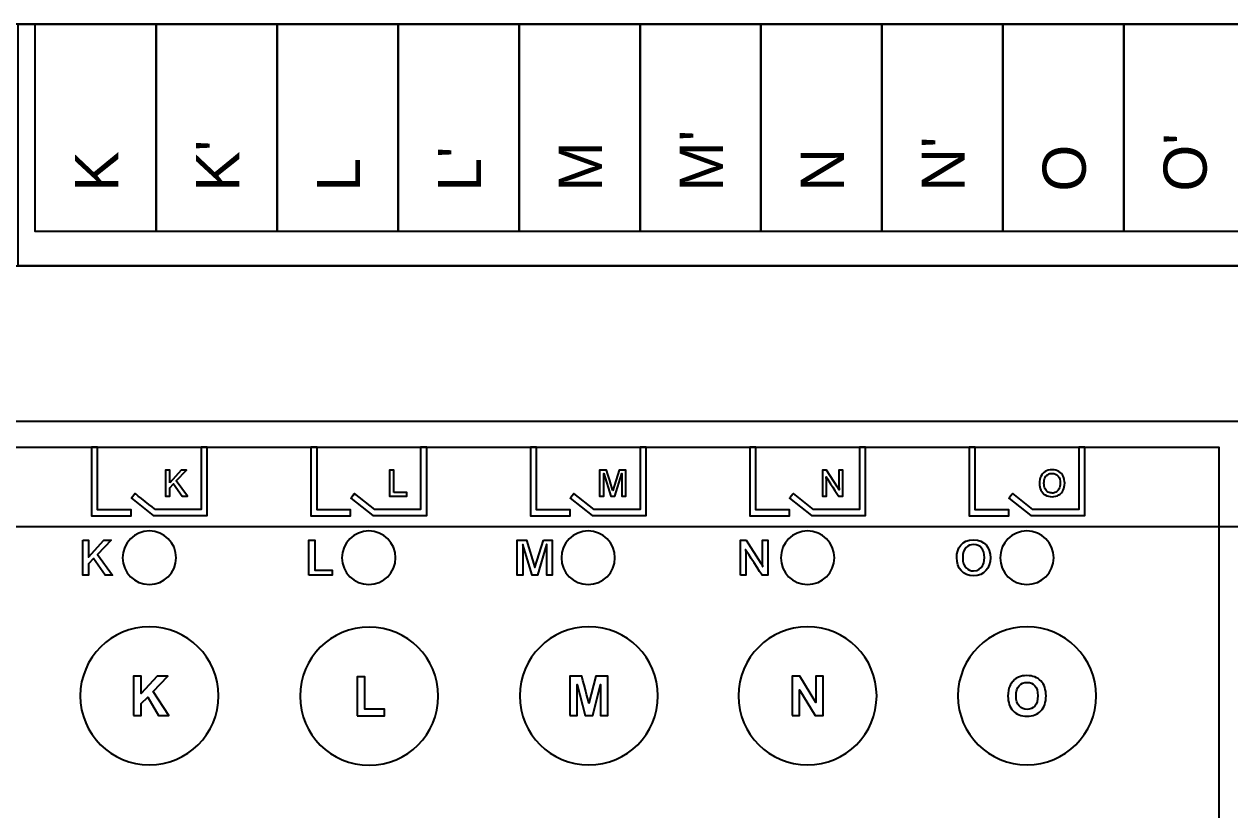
# Model space of a CAD drawing. Header units: millimetres. Extents: x 2151 to 5908, y -441 to 3322.
# Drawn here: x 3778.4 to 3848.2, y 1932 to 1977.5 of the extents above; entities that cross this region are included whole.
import ezdxf
from ezdxf.enums import TextEntityAlignment as Align

# ---------------------------------------------------------------- set-up
doc = ezdxf.new("R2010")
doc.units = ezdxf.units.MM
doc.layers.add('2DE_OBJ_Eti-Apparatus', color=7, linetype='Continuous', lineweight=25)
for name, color, linetype in [('Beschriftung', 7, 'Continuous'), ('Gehäuse', 7, 'Continuous'), ('Klemmen', 7, 'Continuous')]:
    doc.layers.add(name, color=color, linetype=linetype)
doc.styles.add('ARIAL', font='arial.ttf')
doc.styles.add('CP_ATTR', font='ARIAL.TTF')

# ---------------------------------------------------------------- blocks, each defined once
blk = doc.blocks.new('2de_eti_9_4352_5ex0yz5')
at = {"linetype": 'Continuous'}
blk.add_line((716, 35), (0, 35), dxfattribs=at)
at = {"linetype": 'ByBlock', "style": 'CP_ATTR', "flags": 9}
for tag, p in [('CURRENT', (0, 5)), ('LINK', (0, 5)), ('CHARACTER', (0, 5)), ('POWER', (0, 5)), ('ORDER-NO', (0, 5)), ('PRODUCT-TYPE', (0, 5)), ('ARTICLE', (0, 5)), ('GROUP', (0, 5)), ('NUMBER', (0, 5)), ('NAME', (0, 5)), ('EL-STATUS', (0, 4.999)), ('FUNCTION', (0, 4.999)), ('ARTICLE-2', (0, 4.999)), ('ARTICLE-1', (0, 4.999)), ('VOLTAGE', (0, 4.999)), ('PRODUCER', (0, 4.999)), ('WEIGHT', (0.001, 5)), ('IP', (0.001, 5)), ('OTHER', (0.001, 5))]:
    blk.add_attdef(tag, text='', height=0.00005, dxfattribs=at).set_placement(p, align=Align.MIDDLE_LEFT)
blk = doc.blocks.new('Gehäuse_12_TE1')
at = {"layer": 'Gehäuse'}
for p, q in [((0, 77), (216, 77)), ((0, 68), (216, 68))]:
    blk.add_line(p, q, dxfattribs=at)
for points in [[(0, 0), (216, 0), (216, 91), (0, 91)], [(144, 91), (216, 91), (216, 77), (144, 77)], [(2.5, 66.5), (213.5, 66.5), (213.5, 24.5), (2.5, 24.5)]]:
    blk.add_lwpolyline(points, close=True, dxfattribs=at)
blk = doc.blocks.new('*U101')
at = {"layer": 'Klemmen'}
for points in [[(-35, 0), (-28, 0), (-28, -12), (-35, -12)], [(-28, 0), (-21, 0), (-21, -12), (-28, -12)], [(-21, 0), (-14, 0), (-14, -12), (-21, -12)], [(-14, 0), (-7, 0), (-7, -12), (-14, -12)], [(-7, 0), (0, 0), (0, -12), (-7, -12)], [(0, 0), (7, 0), (7, -12), (0, -12)], [(7, 0), (14, 0), (14, -12), (7, -12)], [(14, 0), (21, 0), (21, -12), (14, -12)], [(21, 0), (28, 0), (28, -12), (21, -12)], [(28, 0), (35, 0), (35, -12), (28, -12)]]:
    blk.add_lwpolyline(points, close=True, dxfattribs=at)
at = {"layer": 'Klemmen', "style": 'ARIAL'}
for tag, p in [('10', (32.8, -9.7)), ('1', (-30.2, -9.7)), ('2', (-23.2, -9.7)), ('3', (-16.2, -9.7)), ('4', (-9.2, -9.7)), ('5', (-2.2, -9.7)), ('6', (4.8, -9.7)), ('7', (11.8, -9.7)), ('8', (18.8, -9.7)), ('9', (25.8, -9.7))]:
    blk.add_attdef(tag, p, '', height=2.5, rotation=90, dxfattribs=at)
blk = doc.blocks.new('AKS-2416.03')
at = {"layer": 'Beschriftung'}
for points, knots in [([(148.2528, 66.5), (148.2528, 66.5), (148.6058, 66.5), (148.6058, 66.5), (148.6058, 66.5), (148.6058, 66.5), (148.6058, 62.8807), (148.6058, 62.8807), (148.6058, 62.8807), (148.6058, 62.8807), (150.5519, 62.8807), (150.5519, 62.8807), (150.5519, 62.8807), (150.5519, 62.8807), (150.5519, 62.5279), (150.5519, 62.5279), (150.5519, 62.5279), (150.5519, 62.5279), (148.2528, 62.5279), (148.2528, 62.5279), (148.2528, 62.5279), (148.2528, 62.5279), (148.2528, 66.5), (148.2528, 66.5)], [0, 0, 0, 0, 0.1428571, 0.1428571, 0.1428571, 0.1428572, 0.2857143, 0.2857143, 0.2857143, 0.2857143, 0.4285714, 0.4285714, 0.4285714, 0.4285714, 0.5714286, 0.5714286, 0.5714286, 0.5714286, 0.7142857, 0.7142857, 0.7142857, 0.7142857, 1, 1, 1, 1]), ([(154.9558, 66.5), (154.9558, 66.5), (154.9558, 62.5463), (154.9558, 62.5463), (154.9558, 62.5463), (154.9558, 62.5463), (151.8281, 62.5463), (151.8281, 62.5463), (151.8281, 62.5463), (151.8281, 62.5463), (150.5607, 63.541), (150.5607, 63.541), (150.5607, 63.541), (150.5607, 63.541), (150.7785, 63.818), (150.7785, 63.818), (150.7785, 63.818), (150.7785, 63.818), (151.9493, 62.8991), (151.9493, 62.8991), (151.9493, 62.8991), (151.9493, 62.8991), (154.6028, 62.8991), (154.6028, 62.8991), (154.6028, 62.8991), (154.6028, 62.8991), (154.6028, 66.5), (154.6028, 66.5), (154.6028, 66.5), (154.6028, 66.5), (154.9558, 66.5), (154.9558, 66.5)], [0, 0, 0, 0, 0.1111111, 0.1111111, 0.1111111, 0.1111111, 0.2222222, 0.2222222, 0.2222222, 0.2222222, 0.3333333, 0.3333333, 0.3333333, 0.3333333, 0.4444444, 0.4444444, 0.4444444, 0.4444445, 0.5555556, 0.5555556, 0.5555556, 0.5555556, 0.6666667, 0.6666667, 0.6666667, 0.6666667, 0.7777778, 0.7777778, 0.7777778, 0.7777778, 1, 1, 1, 1]), ([(160.9523, 66.5), (160.9523, 66.5), (161.3053, 66.5), (161.3053, 66.5), (161.3053, 66.5), (161.3053, 66.5), (161.3053, 62.8807), (161.3053, 62.8807), (161.3053, 62.8807), (161.3053, 62.8807), (163.2514, 62.8807), (163.2514, 62.8807), (163.2514, 62.8807), (163.2514, 62.8807), (163.2514, 62.5279), (163.2514, 62.5279), (163.2514, 62.5279), (163.2514, 62.5279), (160.9523, 62.5279), (160.9523, 62.5279), (160.9523, 62.5279), (160.9523, 62.5279), (160.9523, 66.5), (160.9523, 66.5)], [0, 0, 0, 0, 0.1428571, 0.1428571, 0.1428571, 0.1428572, 0.2857143, 0.2857143, 0.2857143, 0.2857143, 0.4285714, 0.4285714, 0.4285714, 0.4285714, 0.5714286, 0.5714286, 0.5714286, 0.5714286, 0.7142857, 0.7142857, 0.7142857, 0.7142857, 1, 1, 1, 1]), ([(167.3023, 66.5), (167.3023, 66.5), (167.6553, 66.5), (167.6553, 66.5), (167.6553, 66.5), (167.6553, 66.5), (167.6553, 62.5463), (167.6553, 62.5463), (167.6553, 62.5463), (167.6553, 62.5463), (164.5276, 62.5463), (164.5276, 62.5463), (164.5276, 62.5463), (164.5276, 62.5463), (163.2602, 63.541), (163.2602, 63.541), (163.2602, 63.541), (163.2602, 63.541), (163.478, 63.818), (163.478, 63.818), (163.478, 63.818), (163.478, 63.818), (164.6488, 62.8991), (164.6488, 62.8991), (164.6488, 62.8991), (164.6488, 62.8991), (167.3023, 62.8991), (167.3023, 62.8991), (167.3023, 62.8991), (167.3023, 62.8991), (167.3023, 66.5), (167.3023, 66.5)], [0, 0, 0, 0, 0.1111111, 0.1111111, 0.1111111, 0.1111111, 0.2222222, 0.2222222, 0.2222222, 0.2222222, 0.3333333, 0.3333333, 0.3333333, 0.3333333, 0.4444444, 0.4444444, 0.4444444, 0.4444445, 0.5555556, 0.5555556, 0.5555556, 0.5555556, 0.6666667, 0.6666667, 0.6666667, 0.6666667, 0.7777778, 0.7777778, 0.7777778, 0.7777778, 1, 1, 1, 1]), ([(173.6515, 66.5), (173.6515, 66.5), (174.0045, 66.5), (174.0045, 66.5), (174.0045, 66.5), (174.0045, 66.5), (174.0045, 62.8807), (174.0045, 62.8807), (174.0045, 62.8807), (174.0045, 62.8807), (175.9506, 62.8807), (175.9506, 62.8807), (175.9506, 62.8807), (175.9506, 62.8807), (175.9506, 62.5279), (175.9506, 62.5279), (175.9506, 62.5279), (175.9506, 62.5279), (173.6515, 62.5279), (173.6515, 62.5279), (173.6515, 62.5279), (173.6515, 62.5279), (173.6515, 66.5), (173.6515, 66.5)], [0, 0, 0, 0, 0.1428571, 0.1428571, 0.1428571, 0.1428572, 0.2857143, 0.2857143, 0.2857143, 0.2857143, 0.4285714, 0.4285714, 0.4285714, 0.4285714, 0.5714286, 0.5714286, 0.5714286, 0.5714286, 0.7142857, 0.7142857, 0.7142857, 0.7142857, 1, 1, 1, 1]), ([(180.0015, 66.5), (180.0015, 66.5), (180.3545, 66.5), (180.3545, 66.5), (180.3545, 66.5), (180.3545, 66.5), (180.3545, 62.5463), (180.3545, 62.5463), (180.3545, 62.5463), (180.3545, 62.5463), (177.2268, 62.5463), (177.2268, 62.5463), (177.2268, 62.5463), (177.2268, 62.5463), (175.9594, 63.541), (175.9594, 63.541), (175.9594, 63.541), (175.9594, 63.541), (176.1772, 63.818), (176.1772, 63.818), (176.1772, 63.818), (176.1772, 63.818), (177.348, 62.8991), (177.348, 62.8991), (177.348, 62.8991), (177.348, 62.8991), (180.0015, 62.8991), (180.0015, 62.8991), (180.0015, 62.8991), (180.0015, 62.8991), (180.0015, 66.5), (180.0015, 66.5)], [0, 0, 0, 0, 0.1111111, 0.1111111, 0.1111111, 0.1111111, 0.2222222, 0.2222222, 0.2222222, 0.2222222, 0.3333333, 0.3333333, 0.3333333, 0.3333333, 0.4444444, 0.4444444, 0.4444444, 0.4444445, 0.5555556, 0.5555556, 0.5555556, 0.5555556, 0.6666667, 0.6666667, 0.6666667, 0.6666667, 0.7777778, 0.7777778, 0.7777778, 0.7777778, 1, 1, 1, 1]), ([(186.3486, 66.5), (186.3486, 66.5), (186.7016, 66.5), (186.7016, 66.5), (186.7016, 66.5), (186.7016, 66.5), (186.7016, 62.8807), (186.7016, 62.8807), (186.7016, 62.8807), (186.7016, 62.8807), (188.6477, 62.8807), (188.6477, 62.8807), (188.6477, 62.8807), (188.6477, 62.8807), (188.6477, 62.5279), (188.6477, 62.5279), (188.6477, 62.5279), (188.6477, 62.5279), (186.3486, 62.5279), (186.3486, 62.5279), (186.3486, 62.5279), (186.3486, 62.5279), (186.3486, 66.5), (186.3486, 66.5)], [0, 0, 0, 0, 0.1428571, 0.1428571, 0.1428571, 0.1428572, 0.2857143, 0.2857143, 0.2857143, 0.2857143, 0.4285714, 0.4285714, 0.4285714, 0.4285714, 0.5714286, 0.5714286, 0.5714286, 0.5714286, 0.7142857, 0.7142857, 0.7142857, 0.7142857, 1, 1, 1, 1]), ([(192.6986, 66.5), (192.6986, 66.5), (193.0516, 66.5), (193.0516, 66.5), (193.0516, 66.5), (193.0516, 66.5), (193.0516, 62.5463), (193.0516, 62.5463), (193.0516, 62.5463), (193.0516, 62.5463), (189.9239, 62.5463), (189.9239, 62.5463), (189.9239, 62.5463), (189.9239, 62.5463), (188.6565, 63.541), (188.6565, 63.541), (188.6565, 63.541), (188.6565, 63.541), (188.8743, 63.818), (188.8743, 63.818), (188.8743, 63.818), (188.8743, 63.818), (190.0451, 62.8991), (190.0451, 62.8991), (190.0451, 62.8991), (190.0451, 62.8991), (192.6986, 62.8991), (192.6986, 62.8991), (192.6986, 62.8991), (192.6986, 62.8991), (192.6986, 66.5), (192.6986, 66.5)], [0, 0, 0, 0, 0.1111111, 0.1111111, 0.1111111, 0.1111111, 0.2222222, 0.2222222, 0.2222222, 0.2222222, 0.3333333, 0.3333333, 0.3333333, 0.3333333, 0.4444444, 0.4444444, 0.4444444, 0.4444445, 0.5555556, 0.5555556, 0.5555556, 0.5555556, 0.6666667, 0.6666667, 0.6666667, 0.6666667, 0.7777778, 0.7777778, 0.7777778, 0.7777778, 1, 1, 1, 1]), ([(199.045, 66.5), (199.045, 66.5), (199.398, 66.5), (199.398, 66.5), (199.398, 66.5), (199.398, 66.5), (199.398, 62.8807), (199.398, 62.8807), (199.398, 62.8807), (199.398, 62.8807), (201.3441, 62.8807), (201.3441, 62.8807), (201.3441, 62.8807), (201.3441, 62.8807), (201.3441, 62.5279), (201.3441, 62.5279), (201.3441, 62.5279), (201.3441, 62.5279), (199.045, 62.5279), (199.045, 62.5279), (199.045, 62.5279), (199.045, 62.5279), (199.045, 66.5), (199.045, 66.5)], [0, 0, 0, 0, 0.1428571, 0.1428571, 0.1428571, 0.1428572, 0.2857143, 0.2857143, 0.2857143, 0.2857143, 0.4285714, 0.4285714, 0.4285714, 0.4285714, 0.5714286, 0.5714286, 0.5714286, 0.5714286, 0.7142857, 0.7142857, 0.7142857, 0.7142857, 1, 1, 1, 1]), ([(205.395, 66.5), (205.395, 66.5), (205.748, 66.5), (205.748, 66.5), (205.748, 66.5), (205.748, 66.5), (205.748, 62.5463), (205.748, 62.5463), (205.748, 62.5463), (205.748, 62.5463), (202.6203, 62.5463), (202.6203, 62.5463), (202.6203, 62.5463), (202.6203, 62.5463), (201.3529, 63.541), (201.3529, 63.541), (201.3529, 63.541), (201.3529, 63.541), (201.5707, 63.818), (201.5707, 63.818), (201.5707, 63.818), (201.5707, 63.818), (202.7415, 62.8991), (202.7415, 62.8991), (202.7415, 62.8991), (202.7415, 62.8991), (205.395, 62.8991), (205.395, 62.8991), (205.395, 62.8991), (205.395, 62.8991), (205.395, 66.5), (205.395, 66.5)], [0, 0, 0, 0, 0.1111111, 0.1111111, 0.1111111, 0.1111111, 0.2222222, 0.2222222, 0.2222222, 0.2222222, 0.3333333, 0.3333333, 0.3333333, 0.3333333, 0.4444444, 0.4444444, 0.4444444, 0.4444445, 0.5555556, 0.5555556, 0.5555556, 0.5555556, 0.6666667, 0.6666667, 0.6666667, 0.6666667, 0.7777778, 0.7777778, 0.7777778, 0.7777778, 1, 1, 1, 1]), ([(152.7789, 64.4471), (152.7789, 64.4471), (153.4351, 65.1732), (153.4351, 65.1732), (153.4351, 65.1732), (153.4351, 65.1732), (153.7526, 65.1732), (153.7526, 65.1732), (153.7526, 65.1732), (153.7526, 65.1732), (153.1578, 64.5508), (153.1578, 64.5508), (153.1578, 64.5508), (153.1578, 64.5508), (153.8077, 63.6576), (153.8077, 63.6576), (153.8077, 63.6576), (153.8077, 63.6576), (153.4923, 63.6576), (153.4923, 63.6576), (153.4923, 63.6576), (153.4923, 63.6576), (152.9885, 64.3794), (152.9885, 64.3794), (152.9885, 64.3794), (152.9885, 64.3794), (152.7789, 64.1571), (152.7789, 64.1571), (152.7789, 64.1571), (152.7789, 64.1571), (152.7789, 63.6576), (152.7789, 63.6576), (152.7789, 63.6576), (152.7789, 63.6576), (152.5292, 63.6576), (152.5292, 63.6576), (152.5292, 63.6576), (152.5292, 63.6576), (152.5292, 65.1732), (152.5292, 65.1732), (152.5292, 65.1732), (152.5292, 65.1732), (152.7789, 65.1732), (152.7789, 65.1732), (152.7789, 65.1732), (152.7789, 65.1732), (152.7789, 64.4471), (152.7789, 64.4471)], [0, 0, 0, 0, 0.0769231, 0.0769231, 0.0769231, 0.0769231, 0.1538462, 0.1538462, 0.1538462, 0.1538462, 0.2307692, 0.2307692, 0.2307692, 0.2307692, 0.3076923, 0.3076923, 0.3076923, 0.3076923, 0.3846154, 0.3846154, 0.3846154, 0.3846154, 0.4615385, 0.4615385, 0.4615385, 0.4615385, 0.5384615, 0.5384615, 0.5384615, 0.5384615, 0.6153846, 0.6153846, 0.6153846, 0.6153846, 0.6923077, 0.6923077, 0.6923077, 0.6923077, 0.7692308, 0.7692308, 0.7692308, 0.7692308, 0.8461538, 0.8461538, 0.8461538, 0.8461539, 1, 1, 1, 1]), ([(165.7433, 63.8714), (165.7433, 63.8714), (166.4969, 63.8714), (166.4969, 63.8714), (166.4969, 63.8714), (166.4969, 63.8714), (166.4969, 63.6576), (166.4969, 63.6576), (166.4969, 63.6576), (166.4969, 63.6576), (165.4936, 63.6576), (165.4936, 63.6576), (165.4936, 63.6576), (165.4936, 63.6576), (165.4936, 65.1732), (165.4936, 65.1732), (165.4936, 65.1732), (165.4936, 65.1732), (165.7433, 65.1732), (165.7433, 65.1732), (165.7433, 65.1732), (165.7433, 65.1732), (165.7433, 63.8714), (165.7433, 63.8714)], [0, 0, 0, 0, 0.1428571, 0.1428571, 0.1428571, 0.1428572, 0.2857143, 0.2857143, 0.2857143, 0.2857143, 0.4285714, 0.4285714, 0.4285714, 0.4285714, 0.5714286, 0.5714286, 0.5714286, 0.5714286, 0.7142857, 0.7142857, 0.7142857, 0.7142857, 1, 1, 1, 1]), ([(178.4241, 63.9857), (178.4241, 63.9857), (178.4284, 63.9857), (178.4284, 63.9857), (178.4284, 63.9857), (178.4284, 63.9857), (178.7946, 65.1732), (178.7946, 65.1732), (178.7946, 65.1732), (178.7946, 65.1732), (179.184, 65.1732), (179.184, 65.1732), (179.184, 65.1732), (179.184, 65.1732), (179.184, 63.6576), (179.184, 63.6576), (179.184, 63.6576), (179.184, 63.6576), (178.9427, 63.6576), (178.9427, 63.6576), (178.9427, 63.6576), (178.9427, 63.6576), (178.9427, 64.9848), (178.9427, 64.9848), (178.9427, 64.9848), (178.9427, 64.9848), (178.9385, 64.9848), (178.9385, 64.9848), (178.9385, 64.9848), (178.9385, 64.9848), (178.5363, 63.6576), (178.5363, 63.6576), (178.5363, 63.6576), (178.5363, 63.6576), (178.3035, 63.6576), (178.3035, 63.6576), (178.3035, 63.6576), (178.3035, 63.6576), (177.9013, 64.9848), (177.9013, 64.9848), (177.9013, 64.9848), (177.9013, 64.9848), (177.8971, 64.9848), (177.8971, 64.9848), (177.8971, 64.9848), (177.8971, 64.9848), (177.8971, 63.6576), (177.8971, 63.6576), (177.8971, 63.6576), (177.8971, 63.6576), (177.6558, 63.6576), (177.6558, 63.6576), (177.6558, 63.6576), (177.6558, 63.6576), (177.6558, 65.1732), (177.6558, 65.1732), (177.6558, 65.1732), (177.6558, 65.1732), (178.0643, 65.1732), (178.0643, 65.1732), (178.0643, 65.1732), (178.0643, 65.1732), (178.4241, 63.9857), (178.4241, 63.9857)], [0, 0, 0, 0, 0.0588235, 0.0588235, 0.0588235, 0.0588235, 0.1176471, 0.1176471, 0.1176471, 0.1176471, 0.1764706, 0.1764706, 0.1764706, 0.1764706, 0.2352941, 0.2352941, 0.2352941, 0.2352941, 0.2941176, 0.2941176, 0.2941176, 0.2941177, 0.3529412, 0.3529412, 0.3529412, 0.3529412, 0.4117647, 0.4117647, 0.4117647, 0.4117647, 0.4705882, 0.4705882, 0.4705882, 0.4705882, 0.5294118, 0.5294118, 0.5294118, 0.5294118, 0.5882353, 0.5882353, 0.5882353, 0.5882353, 0.6470588, 0.6470588, 0.6470588, 0.6470588, 0.7058824, 0.7058824, 0.7058824, 0.7058824, 0.7647059, 0.7647059, 0.7647059, 0.7647059, 0.8235294, 0.8235294, 0.8235294, 0.8235294, 0.8823529, 0.8823529, 0.8823529, 0.882353, 1, 1, 1, 1]), ([(191.4339, 64.1847), (191.4579, 64.1466), (191.4756, 64.1173), (191.4869, 64.0968), (191.4869, 64.0968), (191.4981, 64.0764), (191.5087, 64.0562), (191.5186, 64.0365), (191.5186, 64.0365), (191.5186, 64.0365), (191.5228, 64.0407), (191.5228, 64.0407), (191.5228, 64.0407), (191.5186, 64.0901), (191.5165, 64.143), (191.5165, 64.1995), (191.5165, 64.1995), (191.5165, 64.1995), (191.5165, 65.1732), (191.5165, 65.1732), (191.5165, 65.1732), (191.5165, 65.1732), (191.7472, 65.1732), (191.7472, 65.1732), (191.7472, 65.1732), (191.7472, 65.1732), (191.7472, 63.6576), (191.7472, 63.6576), (191.7472, 63.6576), (191.7472, 63.6576), (191.4974, 63.6576), (191.4974, 63.6576), (191.4974, 63.6576), (191.4974, 63.6576), (190.818, 64.7075), (190.818, 64.7075), (190.818, 64.7075), (190.7996, 64.7357), (190.7869, 64.759), (190.7799, 64.7773), (190.7799, 64.7773), (190.7799, 64.7773), (190.7756, 64.7731), (190.7756, 64.7731), (190.7756, 64.7731), (190.7813, 64.7237), (190.7841, 64.6891), (190.7841, 64.6694), (190.7841, 64.6694), (190.7841, 64.6694), (190.7841, 63.6576), (190.7841, 63.6576), (190.7841, 63.6576), (190.7841, 63.6576), (190.5534, 63.6576), (190.5534, 63.6576), (190.5534, 63.6576), (190.5534, 63.6576), (190.5534, 65.1732), (190.5534, 65.1732), (190.5534, 65.1732), (190.5534, 65.1732), (190.801, 65.1732), (190.801, 65.1732), (190.801, 65.1732), (190.801, 65.1732), (191.4339, 64.1847), (191.4339, 64.1847)], [0, 0, 0, 0, 0.0555556, 0.0555556, 0.0555556, 0.0555556, 0.1111111, 0.1111111, 0.1111111, 0.1111111, 0.1666667, 0.1666667, 0.1666667, 0.1666667, 0.2222222, 0.2222222, 0.2222222, 0.2222222, 0.2777778, 0.2777778, 0.2777778, 0.2777778, 0.3333333, 0.3333333, 0.3333333, 0.3333333, 0.3888889, 0.3888889, 0.3888889, 0.3888889, 0.4444444, 0.4444444, 0.4444444, 0.4444445, 0.5, 0.5, 0.5, 0.5, 0.5555556, 0.5555556, 0.5555556, 0.5555556, 0.6111111, 0.6111111, 0.6111111, 0.6111111, 0.6666667, 0.6666667, 0.6666667, 0.6666667, 0.7222222, 0.7222222, 0.7222222, 0.7222222, 0.7777778, 0.7777778, 0.7777778, 0.7777778, 0.8333333, 0.8333333, 0.8333333, 0.8333333, 0.8888889, 0.8888889, 0.8888889, 0.8888889, 1, 1, 1, 1]), ([(203.8514, 65.1986), (204.0052, 65.1986), (204.1368, 65.1643), (204.2462, 65.0959), (204.2462, 65.0959), (204.3556, 65.0275), (204.4385, 64.934), (204.4949, 64.8154), (204.4949, 64.8154), (204.5514, 64.6969), (204.5796, 64.5635), (204.5796, 64.4154), (204.5796, 64.4154), (204.5796, 64.2644), (204.5514, 64.13), (204.4949, 64.0121), (204.4949, 64.0121), (204.4385, 63.8943), (204.3552, 63.8015), (204.2451, 63.7338), (204.2451, 63.7338), (204.1351, 63.6661), (204.0024, 63.6322), (203.8472, 63.6322), (203.8472, 63.6322), (203.6962, 63.6322), (203.566, 63.6661), (203.4567, 63.7338), (203.4567, 63.7338), (203.3473, 63.8015), (203.264, 63.8947), (203.2069, 64.0132), (203.2069, 64.0132), (203.1497, 64.1317), (203.1212, 64.2672), (203.1212, 64.4196), (203.1212, 64.4196), (203.1212, 64.5607), (203.1483, 64.6905), (203.2027, 64.8091), (203.2027, 64.8091), (203.257, 64.9276), (203.3388, 65.0222), (203.4482, 65.0927), (203.4482, 65.0927), (203.5576, 65.1633), (203.692, 65.1986), (203.8514, 65.1986)], [0, 0, 0, 0, 0.0769231, 0.0769231, 0.0769231, 0.0769231, 0.1538462, 0.1538462, 0.1538462, 0.1538462, 0.2307692, 0.2307692, 0.2307692, 0.2307692, 0.3076923, 0.3076923, 0.3076923, 0.3076923, 0.3846154, 0.3846154, 0.3846154, 0.3846154, 0.4615385, 0.4615385, 0.4615385, 0.4615385, 0.5384615, 0.5384615, 0.5384615, 0.5384615, 0.6153846, 0.6153846, 0.6153846, 0.6153846, 0.6923077, 0.6923077, 0.6923077, 0.6923077, 0.7692308, 0.7692308, 0.7692308, 0.7692308, 0.8461538, 0.8461538, 0.8461538, 0.8461539, 1, 1, 1, 1]), ([(203.3794, 64.4154), (203.3794, 64.2856), (203.4013, 64.178), (203.445, 64.0926), (203.445, 64.0926), (203.4888, 64.0072), (203.5466, 63.9448), (203.6186, 63.9053), (203.6186, 63.9053), (203.6906, 63.8657), (203.7682, 63.846), (203.8514, 63.846), (203.8514, 63.846), (203.9276, 63.846), (204.001, 63.8636), (204.0716, 63.8989), (204.0716, 63.8989), (204.1421, 63.9342), (204.2014, 63.9945), (204.2494, 64.0799), (204.2494, 64.0799), (204.2973, 64.1653), (204.3213, 64.2785), (204.3213, 64.4196), (204.3213, 64.4196), (204.3213, 64.5889), (204.2808, 64.7255), (204.1996, 64.8292), (204.1996, 64.8292), (204.1185, 64.9329), (204.0017, 64.9848), (203.8493, 64.9848), (203.8493, 64.9848), (203.7646, 64.9848), (203.6867, 64.9654), (203.6154, 64.9266), (203.6154, 64.9266), (203.5442, 64.8878), (203.487, 64.8257), (203.444, 64.7403), (203.444, 64.7403), (203.4009, 64.6549), (203.3794, 64.5466), (203.3794, 64.4154)], [0, 0, 0, 0, 0.0833333, 0.0833333, 0.0833333, 0.0833333, 0.1666667, 0.1666667, 0.1666667, 0.1666667, 0.25, 0.25, 0.25, 0.25, 0.3333333, 0.3333333, 0.3333333, 0.3333333, 0.4166667, 0.4166667, 0.4166667, 0.4166667, 0.5, 0.5, 0.5, 0.5, 0.5833333, 0.5833333, 0.5833333, 0.5833333, 0.6666667, 0.6666667, 0.6666667, 0.6666667, 0.75, 0.75, 0.75, 0.75, 0.8333333, 0.8333333, 0.8333333, 0.8333333, 1, 1, 1, 1]), ([(151.6, 61.6505), (152.4558, 61.6505), (153.15, 60.9564), (153.15, 60.1005), (153.15, 60.1005), (153.15, 59.2446), (152.4558, 58.5505), (151.6, 58.5505), (151.6, 58.5505), (150.7442, 58.5505), (150.05, 59.2446), (150.05, 60.1005), (150.05, 60.1005), (150.05, 60.9564), (150.7442, 61.6505), (151.6, 61.6505)], [0, 0, 0, 0, 0.2, 0.2, 0.2, 0.2, 0.4, 0.4, 0.4, 0.4, 0.6, 0.6, 0.6, 0.6, 1, 1, 1, 1]), ([(164.3, 61.6505), (165.1558, 61.6505), (165.85, 60.9564), (165.85, 60.1005), (165.85, 60.1005), (165.85, 59.2446), (165.1558, 58.5505), (164.3, 58.5505), (164.3, 58.5505), (163.4442, 58.5505), (162.75, 59.2446), (162.75, 60.1005), (162.75, 60.1005), (162.75, 60.9564), (163.4442, 61.6505), (164.3, 61.6505)], [0, 0, 0, 0, 0.2, 0.2, 0.2, 0.2, 0.4, 0.4, 0.4, 0.4, 0.6, 0.6, 0.6, 0.6, 1, 1, 1, 1]), ([(177.0002, 61.6505), (177.856, 61.6505), (178.5502, 60.9564), (178.5502, 60.1005), (178.5502, 60.1005), (178.5502, 59.2446), (177.856, 58.5505), (177.0002, 58.5505), (177.0002, 58.5505), (176.1444, 58.5505), (175.4502, 59.2446), (175.4502, 60.1005), (175.4502, 60.1005), (175.4502, 60.9564), (176.1444, 61.6505), (177.0002, 61.6505)], [0, 0, 0, 0, 0.2, 0.2, 0.2, 0.2, 0.4, 0.4, 0.4, 0.4, 0.6, 0.6, 0.6, 0.6, 1, 1, 1, 1]), ([(189.6992, 61.6505), (190.555, 61.6505), (191.2492, 60.9564), (191.2492, 60.1005), (191.2492, 60.1005), (191.2492, 59.2446), (190.555, 58.5505), (189.6992, 58.5505), (189.6992, 58.5505), (188.8434, 58.5505), (188.1492, 59.2446), (188.1492, 60.1005), (188.1492, 60.1005), (188.1492, 60.9564), (188.8434, 61.6505), (189.6992, 61.6505)], [0, 0, 0, 0, 0.2, 0.2, 0.2, 0.2, 0.4, 0.4, 0.4, 0.4, 0.6, 0.6, 0.6, 0.6, 1, 1, 1, 1]), ([(202.3942, 61.6505), (203.25, 61.6505), (203.9442, 60.9564), (203.9442, 60.1005), (203.9442, 60.1005), (203.9442, 59.2446), (203.25, 58.5505), (202.3942, 58.5505), (202.3942, 58.5505), (201.5384, 58.5505), (200.8442, 59.2446), (200.8442, 60.1005), (200.8442, 60.1005), (200.8442, 60.9564), (201.5384, 61.6505), (202.3942, 61.6505)], [0, 0, 0, 0, 0.2, 0.2, 0.2, 0.2, 0.4, 0.4, 0.4, 0.4, 0.6, 0.6, 0.6, 0.6, 1, 1, 1, 1]), ([(147.7529, 61.1108), (147.7529, 61.1108), (147.7529, 59.0901), (147.7529, 59.0901), (147.7529, 59.0901), (147.7529, 59.0901), (148.0859, 59.0901), (148.0859, 59.0901), (148.0859, 59.0901), (148.0859, 59.0901), (148.0859, 59.7561), (148.0859, 59.7561), (148.0859, 59.7561), (148.0859, 59.7561), (148.3653, 60.0524), (148.3653, 60.0524), (148.3653, 60.0524), (148.3653, 60.0524), (149.037, 59.0901), (149.037, 59.0901), (149.037, 59.0901), (149.037, 59.0901), (149.4575, 59.0901), (149.4575, 59.0901), (149.4575, 59.0901), (149.4575, 59.0901), (148.5911, 60.281), (148.5911, 60.281), (148.5911, 60.281), (148.5911, 60.281), (149.3841, 61.1108), (149.3841, 61.1108), (149.3841, 61.1108), (149.3841, 61.1108), (148.9608, 61.1108), (148.9608, 61.1108), (148.9608, 61.1108), (148.9608, 61.1108), (148.0859, 60.1428), (148.0859, 60.1428), (148.0859, 60.1428), (148.0859, 60.1428), (148.0859, 61.1108), (148.0859, 61.1108), (148.0859, 61.1108), (148.0859, 61.1108), (147.7529, 61.1108), (147.7529, 61.1108)], [0, 0, 0, 0, 0.0769231, 0.0769231, 0.0769231, 0.0769231, 0.1538462, 0.1538462, 0.1538462, 0.1538462, 0.2307692, 0.2307692, 0.2307692, 0.2307692, 0.3076923, 0.3076923, 0.3076923, 0.3076923, 0.3846154, 0.3846154, 0.3846154, 0.3846154, 0.4615385, 0.4615385, 0.4615385, 0.4615385, 0.5384615, 0.5384615, 0.5384615, 0.5384615, 0.6153846, 0.6153846, 0.6153846, 0.6153846, 0.6923077, 0.6923077, 0.6923077, 0.6923077, 0.7692308, 0.7692308, 0.7692308, 0.7692308, 0.8461538, 0.8461538, 0.8461538, 0.8461539, 1, 1, 1, 1]), ([(160.8364, 59.0901), (160.8364, 59.0901), (162.1741, 59.0901), (162.1741, 59.0901), (162.1741, 59.0901), (162.1741, 59.0901), (162.1741, 59.3751), (162.1741, 59.3751), (162.1741, 59.3751), (162.1741, 59.3751), (161.1694, 59.3751), (161.1694, 59.3751), (161.1694, 59.3751), (161.1694, 59.3751), (161.1694, 61.1108), (161.1694, 61.1108), (161.1694, 61.1108), (161.1694, 61.1108), (160.8364, 61.1108), (160.8364, 61.1108), (160.8364, 61.1108), (160.8364, 61.1108), (160.8364, 59.0901), (160.8364, 59.0901)], [0, 0, 0, 0, 0.1428571, 0.1428571, 0.1428571, 0.1428572, 0.2857143, 0.2857143, 0.2857143, 0.2857143, 0.4285714, 0.4285714, 0.4285714, 0.4285714, 0.5714286, 0.5714286, 0.5714286, 0.5714286, 0.7142857, 0.7142857, 0.7142857, 0.7142857, 1, 1, 1, 1]), ([(174.4047, 61.1108), (174.4047, 61.1108), (173.9165, 59.5275), (173.9165, 59.5275), (173.9165, 59.5275), (173.9165, 59.5275), (173.9108, 59.5275), (173.9108, 59.5275), (173.9108, 59.5275), (173.9108, 59.5275), (173.4311, 61.1108), (173.4311, 61.1108), (173.4311, 61.1108), (173.4311, 61.1108), (172.8864, 61.1108), (172.8864, 61.1108), (172.8864, 61.1108), (172.8864, 61.1108), (172.8864, 59.0901), (172.8864, 59.0901), (172.8864, 59.0901), (172.8864, 59.0901), (173.2081, 59.0901), (173.2081, 59.0901), (173.2081, 59.0901), (173.2081, 59.0901), (173.2081, 60.8596), (173.2081, 60.8596), (173.2081, 60.8596), (173.2081, 60.8596), (173.2138, 60.8596), (173.2138, 60.8596), (173.2138, 60.8596), (173.2138, 60.8596), (173.75, 59.0901), (173.75, 59.0901), (173.75, 59.0901), (173.75, 59.0901), (174.0604, 59.0901), (174.0604, 59.0901), (174.0604, 59.0901), (174.0604, 59.0901), (174.5966, 60.8596), (174.5966, 60.8596), (174.5966, 60.8596), (174.5966, 60.8596), (174.6023, 60.8596), (174.6023, 60.8596), (174.6023, 60.8596), (174.6023, 60.8596), (174.6023, 59.0901), (174.6023, 59.0901), (174.6023, 59.0901), (174.6023, 59.0901), (174.924, 59.0901), (174.924, 59.0901), (174.924, 59.0901), (174.924, 59.0901), (174.924, 61.1108), (174.924, 61.1108), (174.924, 61.1108), (174.924, 61.1108), (174.4047, 61.1108), (174.4047, 61.1108)], [0, 0, 0, 0, 0.0588235, 0.0588235, 0.0588235, 0.0588235, 0.1176471, 0.1176471, 0.1176471, 0.1176471, 0.1764706, 0.1764706, 0.1764706, 0.1764706, 0.2352941, 0.2352941, 0.2352941, 0.2352941, 0.2941176, 0.2941176, 0.2941176, 0.2941177, 0.3529412, 0.3529412, 0.3529412, 0.3529412, 0.4117647, 0.4117647, 0.4117647, 0.4117647, 0.4705882, 0.4705882, 0.4705882, 0.4705882, 0.5294118, 0.5294118, 0.5294118, 0.5294118, 0.5882353, 0.5882353, 0.5882353, 0.5882353, 0.6470588, 0.6470588, 0.6470588, 0.6470588, 0.7058824, 0.7058824, 0.7058824, 0.7058824, 0.7647059, 0.7647059, 0.7647059, 0.7647059, 0.8235294, 0.8235294, 0.8235294, 0.8235294, 0.8823529, 0.8823529, 0.8823529, 0.882353, 1, 1, 1, 1]), ([(185.8094, 59.0901), (185.8094, 59.0901), (186.117, 59.0901), (186.117, 59.0901), (186.117, 59.0901), (186.117, 59.0901), (186.117, 60.4334), (186.117, 60.4334), (186.117, 60.4334), (186.117, 60.4758), (186.1086, 60.552), (186.1057, 60.5774), (186.1057, 60.5774), (186.1057, 60.5774), (186.1114, 60.583), (186.1114, 60.583), (186.1114, 60.583), (186.1199, 60.5604), (186.1283, 60.5407), (186.1509, 60.5068), (186.1509, 60.5068), (186.1509, 60.5068), (187.0681, 59.0901), (187.0681, 59.0901), (187.0681, 59.0901), (187.0681, 59.0901), (187.4011, 59.0901), (187.4011, 59.0901), (187.4011, 59.0901), (187.4011, 59.0901), (187.4011, 61.1108), (187.4011, 61.1108), (187.4011, 61.1108), (187.4011, 61.1108), (187.0935, 61.1108), (187.0935, 61.1108), (187.0935, 61.1108), (187.0935, 61.1108), (187.0935, 59.8323), (187.0935, 59.8323), (187.0935, 59.8323), (187.0935, 59.7279), (187.0992, 59.6263), (187.102, 59.6009), (187.102, 59.6009), (187.102, 59.6009), (187.0963, 59.5952), (187.0963, 59.5952), (187.0963, 59.5952), (187.054, 59.6856), (187.0427, 59.6968), (186.9863, 59.7872), (186.9863, 59.7872), (186.9863, 59.7872), (186.1396, 61.1108), (186.1396, 61.1108), (186.1396, 61.1108), (186.1396, 61.1108), (185.8094, 61.1108), (185.8094, 61.1108), (185.8094, 61.1108), (185.8094, 61.1108), (185.8094, 59.0901), (185.8094, 59.0901)], [0, 0, 0, 0, 0.0588235, 0.0588235, 0.0588235, 0.0588235, 0.1176471, 0.1176471, 0.1176471, 0.1176471, 0.1764706, 0.1764706, 0.1764706, 0.1764706, 0.2352941, 0.2352941, 0.2352941, 0.2352941, 0.2941176, 0.2941176, 0.2941176, 0.2941177, 0.3529412, 0.3529412, 0.3529412, 0.3529412, 0.4117647, 0.4117647, 0.4117647, 0.4117647, 0.4705882, 0.4705882, 0.4705882, 0.4705882, 0.5294118, 0.5294118, 0.5294118, 0.5294118, 0.5882353, 0.5882353, 0.5882353, 0.5882353, 0.6470588, 0.6470588, 0.6470588, 0.6470588, 0.7058824, 0.7058824, 0.7058824, 0.7058824, 0.7647059, 0.7647059, 0.7647059, 0.7647059, 0.8235294, 0.8235294, 0.8235294, 0.8235294, 0.8823529, 0.8823529, 0.8823529, 0.882353, 1, 1, 1, 1]), ([(198.333, 60.1064), (198.333, 59.4968), (198.6914, 59.056), (199.301, 59.056), (199.301, 59.056), (199.9304, 59.056), (200.2775, 59.4996), (200.2775, 60.1007), (200.2775, 60.1007), (200.2775, 60.6934), (199.9304, 61.1449), (199.3067, 61.1449), (199.3067, 61.1449), (198.6265, 61.1449), (198.333, 60.6341), (198.333, 60.1064)], [0, 0, 0, 0, 0.2, 0.2, 0.2, 0.2, 0.4, 0.4, 0.4, 0.4, 0.6, 0.6, 0.6, 0.6, 1, 1, 1, 1]), ([(198.6773, 60.1007), (198.6773, 60.6708), (198.9991, 60.8599), (199.3067, 60.8599), (199.3067, 60.8599), (199.7046, 60.8599), (199.9332, 60.5636), (199.9332, 60.1064), (199.9332, 60.1064), (199.9332, 59.8552), (199.8739, 59.7169), (199.8288, 59.6351), (199.8288, 59.6351), (199.7441, 59.4855), (199.5691, 59.3415), (199.3067, 59.3415), (199.3067, 59.3415), (198.9934, 59.3415), (198.6773, 59.5504), (198.6773, 60.1007)], [0, 0, 0, 0, 0.1666667, 0.1666667, 0.1666667, 0.1666667, 0.3333333, 0.3333333, 0.3333333, 0.3333333, 0.5, 0.5, 0.5, 0.5, 0.6666667, 0.6666667, 0.6666667, 0.6666667, 1, 1, 1, 1]), ([(151.5999, 56.1005), (153.8088, 56.1005), (155.6, 54.3092), (155.6, 52.1006), (155.6, 52.1006), (155.6, 49.8918), (153.8088, 48.1005), (151.5999, 48.1005), (151.5999, 48.1005), (149.3912, 48.1005), (147.6, 49.8918), (147.6, 52.1006), (147.6, 52.1006), (147.6, 54.3092), (149.3912, 56.1005), (151.5999, 56.1005)], [0, 0, 0, 0, 0.2, 0.2, 0.2, 0.2, 0.4, 0.4, 0.4, 0.4, 0.6, 0.6, 0.6, 0.6, 1, 1, 1, 1]), ([(164.3199, 56.0854), (166.5288, 56.0854), (168.32, 54.2941), (168.32, 52.0855), (168.32, 52.0855), (168.32, 49.8767), (166.5288, 48.0854), (164.3199, 48.0854), (164.3199, 48.0854), (162.1112, 48.0854), (160.32, 49.8767), (160.32, 52.0855), (160.32, 52.0855), (160.32, 54.2941), (162.1112, 56.0854), (164.3199, 56.0854)], [0, 0, 0, 0, 0.2, 0.2, 0.2, 0.2, 0.4, 0.4, 0.4, 0.4, 0.6, 0.6, 0.6, 0.6, 1, 1, 1, 1]), ([(177.0401, 48.1005), (174.8312, 48.1005), (173.04, 49.8918), (173.04, 52.1004), (173.04, 52.1004), (173.04, 54.3092), (174.8312, 56.1005), (177.0401, 56.1005), (177.0401, 56.1005), (179.2488, 56.1005), (181.04, 54.3092), (181.04, 52.1004), (181.04, 52.1004), (181.04, 49.8918), (179.2488, 48.1005), (177.0401, 48.1005)], [0, 0, 0, 0, 0.2, 0.2, 0.2, 0.2, 0.4, 0.4, 0.4, 0.4, 0.6, 0.6, 0.6, 0.6, 1, 1, 1, 1]), ([(189.6987, 48.1005), (187.4898, 48.1005), (185.6986, 49.8918), (185.6986, 52.1004), (185.6986, 52.1004), (185.6986, 54.3092), (187.4898, 56.1005), (189.6987, 56.1005), (189.6987, 56.1005), (191.9074, 56.1005), (193.6986, 54.3092), (193.6986, 52.1004), (193.6986, 52.1004), (193.6986, 49.8918), (191.9074, 48.1005), (189.6987, 48.1005)], [0, 0, 0, 0, 0.2, 0.2, 0.2, 0.2, 0.4, 0.4, 0.4, 0.4, 0.6, 0.6, 0.6, 0.6, 1, 1, 1, 1]), ([(202.3991, 48.1005), (200.1902, 48.1005), (198.399, 49.8918), (198.399, 52.1004), (198.399, 52.1004), (198.399, 54.3092), (200.1902, 56.1005), (202.3991, 56.1005), (202.3991, 56.1005), (204.6078, 56.1005), (206.399, 54.3092), (206.399, 52.1004), (206.399, 52.1004), (206.399, 49.8918), (204.6078, 48.1005), (202.3991, 48.1005)], [0, 0, 0, 0, 0.2, 0.2, 0.2, 0.2, 0.4, 0.4, 0.4, 0.4, 0.6, 0.6, 0.6, 0.6, 1, 1, 1, 1]), ([(150.6755, 50.9693), (150.6755, 50.9693), (150.6755, 53.2421), (150.6755, 53.2421), (150.6755, 53.2421), (150.6755, 53.2421), (151.1343, 53.2421), (151.1343, 53.2421), (151.1343, 53.2421), (151.1343, 53.2421), (151.1343, 52.233), (151.1343, 52.233), (151.1343, 52.233), (151.1343, 52.233), (152.0614, 53.2421), (152.0614, 53.2421), (152.0614, 53.2421), (152.0614, 53.2421), (152.6784, 53.2421), (152.6784, 53.2421), (152.6784, 53.2421), (152.6784, 53.2421), (151.8227, 52.3568), (151.8227, 52.3568), (151.8227, 52.3568), (151.8227, 52.3568), (152.7249, 50.9693), (152.7249, 50.9693), (152.7249, 50.9693), (152.7249, 50.9693), (152.1312, 50.9693), (152.1312, 50.9693), (152.1312, 50.9693), (152.1312, 50.9693), (151.5068, 52.0361), (151.5068, 52.0361), (151.5068, 52.0361), (151.5068, 52.0361), (151.1343, 51.6562), (151.1343, 51.6562), (151.1343, 51.6562), (151.1343, 51.6562), (151.1343, 50.9693), (151.1343, 50.9693), (151.1343, 50.9693), (151.1343, 50.9693), (150.6755, 50.9693), (150.6755, 50.9693)], [0, 0, 0, 0, 0.0769231, 0.0769231, 0.0769231, 0.0769231, 0.1538462, 0.1538462, 0.1538462, 0.1538462, 0.2307692, 0.2307692, 0.2307692, 0.2307692, 0.3076923, 0.3076923, 0.3076923, 0.3076923, 0.3846154, 0.3846154, 0.3846154, 0.3846154, 0.4615385, 0.4615385, 0.4615385, 0.4615385, 0.5384615, 0.5384615, 0.5384615, 0.5384615, 0.6153846, 0.6153846, 0.6153846, 0.6153846, 0.6923077, 0.6923077, 0.6923077, 0.6923077, 0.7692308, 0.7692308, 0.7692308, 0.7692308, 0.8461538, 0.8461538, 0.8461538, 0.8461539, 1, 1, 1, 1]), ([(163.6204, 50.9542), (163.6204, 50.9542), (163.6204, 53.2085), (163.6204, 53.2085), (163.6204, 53.2085), (163.6204, 53.2085), (164.0792, 53.2085), (164.0792, 53.2085), (164.0792, 53.2085), (164.0792, 53.2085), (164.0792, 51.3373), (164.0792, 51.3373), (164.0792, 51.3373), (164.0792, 51.3373), (165.2201, 51.3373), (165.2201, 51.3373), (165.2201, 51.3373), (165.2201, 51.3373), (165.2201, 50.9542), (165.2201, 50.9542), (165.2201, 50.9542), (165.2201, 50.9542), (163.6204, 50.9542), (163.6204, 50.9542)], [0, 0, 0, 0, 0.1428571, 0.1428571, 0.1428571, 0.1428572, 0.2857143, 0.2857143, 0.2857143, 0.2857143, 0.4285714, 0.4285714, 0.4285714, 0.4285714, 0.5714286, 0.5714286, 0.5714286, 0.5714286, 0.7142857, 0.7142857, 0.7142857, 0.7142857, 1, 1, 1, 1]), ([(175.9425, 50.9641), (175.9425, 50.9641), (175.9425, 53.2369), (175.9425, 53.2369), (175.9425, 53.2369), (175.9425, 53.2369), (176.6294, 53.2369), (176.6294, 53.2369), (176.6294, 53.2369), (176.6294, 53.2369), (177.0416, 51.6864), (177.0416, 51.6864), (177.0416, 51.6864), (177.0416, 51.6864), (177.449, 53.2369), (177.449, 53.2369), (177.449, 53.2369), (177.449, 53.2369), (178.1375, 53.2369), (178.1375, 53.2369), (178.1375, 53.2369), (178.1375, 53.2369), (178.1375, 50.9641), (178.1375, 50.9641), (178.1375, 50.9641), (178.1375, 50.9641), (177.7115, 50.9641), (177.7115, 50.9641), (177.7115, 50.9641), (177.7115, 50.9641), (177.7115, 52.7532), (177.7115, 52.7532), (177.7115, 52.7532), (177.7115, 52.7532), (177.2601, 50.9641), (177.2601, 50.9641), (177.2601, 50.9641), (177.2601, 50.9641), (176.8183, 50.9641), (176.8183, 50.9641), (176.8183, 50.9641), (176.8183, 50.9641), (176.3685, 52.7532), (176.3685, 52.7532), (176.3685, 52.7532), (176.3685, 52.7532), (176.3685, 50.9641), (176.3685, 50.9641), (176.3685, 50.9641), (176.3685, 50.9641), (175.9425, 50.9641), (175.9425, 50.9641)], [0, 0, 0, 0, 0.0714286, 0.0714286, 0.0714286, 0.0714286, 0.1428571, 0.1428571, 0.1428571, 0.1428572, 0.2142857, 0.2142857, 0.2142857, 0.2142857, 0.2857143, 0.2857143, 0.2857143, 0.2857143, 0.3571429, 0.3571429, 0.3571429, 0.3571429, 0.4285714, 0.4285714, 0.4285714, 0.4285714, 0.5, 0.5, 0.5, 0.5, 0.5714286, 0.5714286, 0.5714286, 0.5714286, 0.6428571, 0.6428571, 0.6428571, 0.6428572, 0.7142857, 0.7142857, 0.7142857, 0.7142857, 0.7857143, 0.7857143, 0.7857143, 0.7857143, 0.8571429, 0.8571429, 0.8571429, 0.8571429, 1, 1, 1, 1]), ([(188.7969, 50.9641), (188.7969, 50.9641), (188.7969, 53.2369), (188.7969, 53.2369), (188.7969, 53.2369), (188.7969, 53.2369), (189.2435, 53.2369), (189.2435, 53.2369), (189.2435, 53.2369), (189.2435, 53.2369), (190.1738, 51.7192), (190.1738, 51.7192), (190.1738, 51.7192), (190.1738, 51.7192), (190.1738, 53.2369), (190.1738, 53.2369), (190.1738, 53.2369), (190.1738, 53.2369), (190.6003, 53.2369), (190.6003, 53.2369), (190.6003, 53.2369), (190.6003, 53.2369), (190.6003, 50.9641), (190.6003, 50.9641), (190.6003, 50.9641), (190.6003, 50.9641), (190.1394, 50.9641), (190.1394, 50.9641), (190.1394, 50.9641), (190.1394, 50.9641), (189.2234, 52.4463), (189.2234, 52.4463), (189.2234, 52.4463), (189.2234, 52.4463), (189.2234, 50.9641), (189.2234, 50.9641), (189.2234, 50.9641), (189.2234, 50.9641), (188.7969, 50.9641), (188.7969, 50.9641)], [0, 0, 0, 0, 0.0909091, 0.0909091, 0.0909091, 0.0909091, 0.1818182, 0.1818182, 0.1818182, 0.1818182, 0.2727273, 0.2727273, 0.2727273, 0.2727273, 0.3636364, 0.3636364, 0.3636364, 0.3636364, 0.4545455, 0.4545455, 0.4545455, 0.4545455, 0.5454545, 0.5454545, 0.5454545, 0.5454546, 0.6363636, 0.6363636, 0.6363636, 0.6363636, 0.7272727, 0.7272727, 0.7272727, 0.7272727, 0.8181818, 0.8181818, 0.8181818, 0.8181818, 1, 1, 1, 1]), ([(201.2968, 52.0865), (201.2968, 52.3182), (201.3312, 52.5124), (201.4005, 52.6696), (201.4005, 52.6696), (201.4524, 52.785), (201.5228, 52.8892), (201.6122, 52.9813), (201.6122, 52.9813), (201.7016, 53.0728), (201.7995, 53.1411), (201.9059, 53.1855), (201.9059, 53.1855), (202.0477, 53.2459), (202.2107, 53.2755), (202.3959, 53.2755), (202.3959, 53.2755), (202.7309, 53.2755), (202.9986, 53.1718), (203.1997, 52.9638), (203.1997, 52.9638), (203.4008, 52.7564), (203.5013, 52.4675), (203.5013, 52.0976), (203.5013, 52.0976), (203.5013, 51.7303), (203.4013, 51.4435), (203.2018, 51.2361), (203.2018, 51.2361), (203.0023, 51.0292), (202.7356, 50.9255), (202.4022, 50.9255), (202.4022, 50.9255), (202.0641, 50.9255), (201.7953, 51.0287), (201.5958, 51.2345), (201.5958, 51.2345), (201.3963, 51.4409), (201.2968, 51.725), (201.2968, 52.0865)], [0, 0, 0, 0, 0.0909091, 0.0909091, 0.0909091, 0.0909091, 0.1818182, 0.1818182, 0.1818182, 0.1818182, 0.2727273, 0.2727273, 0.2727273, 0.2727273, 0.3636364, 0.3636364, 0.3636364, 0.3636364, 0.4545455, 0.4545455, 0.4545455, 0.4545455, 0.5454545, 0.5454545, 0.5454545, 0.5454546, 0.6363636, 0.6363636, 0.6363636, 0.6363636, 0.7272727, 0.7272727, 0.7272727, 0.7272727, 0.8181818, 0.8181818, 0.8181818, 0.8181818, 1, 1, 1, 1]), ([(201.7694, 52.1018), (201.7694, 51.8446), (201.8292, 51.6494), (201.9477, 51.5166), (201.9477, 51.5166), (202.0668, 51.3837), (202.2176, 51.3176), (202.4007, 51.3176), (202.4007, 51.3176), (202.5832, 51.3176), (202.7335, 51.3832), (202.851, 51.5155), (202.851, 51.5155), (202.9679, 51.6473), (203.0267, 51.8446), (203.0267, 52.1082), (203.0267, 52.1082), (203.0267, 52.3685), (202.9695, 52.5627), (202.8557, 52.6913), (202.8557, 52.6913), (202.7414, 52.8194), (202.5896, 52.8834), (202.4007, 52.8834), (202.4007, 52.8834), (202.2112, 52.8834), (202.0588, 52.8183), (201.9429, 52.6887), (201.9429, 52.6887), (201.8276, 52.559), (201.7694, 52.3637), (201.7694, 52.1018)], [0, 0, 0, 0, 0.1111111, 0.1111111, 0.1111111, 0.1111111, 0.2222222, 0.2222222, 0.2222222, 0.2222222, 0.3333333, 0.3333333, 0.3333333, 0.3333333, 0.4444444, 0.4444444, 0.4444444, 0.4444445, 0.5555556, 0.5555556, 0.5555556, 0.5555556, 0.6666667, 0.6666667, 0.6666667, 0.6666667, 0.7777778, 0.7777778, 0.7777778, 0.7777778, 1, 1, 1, 1])]:
    blk.add_open_spline(points, degree=3, knots=knots, dxfattribs=at)
at = {"layer": 'Gehäuse'}
blk.add_blockref('Gehäuse_12_TE1', (0, 0), dxfattribs=at)
blk.add_blockref('*U101', (180, 91), dxfattribs=at).add_auto_attribs({'1': 'K', '2': "K'", '3': 'L', '4': "L'", '5': 'M', '6': "M'", '7': 'N', '8': "N'", '9': 'O', '10': "O'"})
blk = doc.blocks.new('MDT_CAD_AKS-241603')
blk.add_blockref('AKS-2416.03', (10, 10))

msp = doc.modelspace()

# ---------------------------------------------------------------- block references
msp.add_blockref('MDT_CAD_AKS-241603', (3624.016, 1876.54))
at = {"layer": '2DE_OBJ_Eti-Apparatus'}
msp.add_blockref('2de_eti_9_4352_5ex0yz5', (3168.016, 1913.431), dxfattribs=at)

doc.saveas('drawing.dxf')
